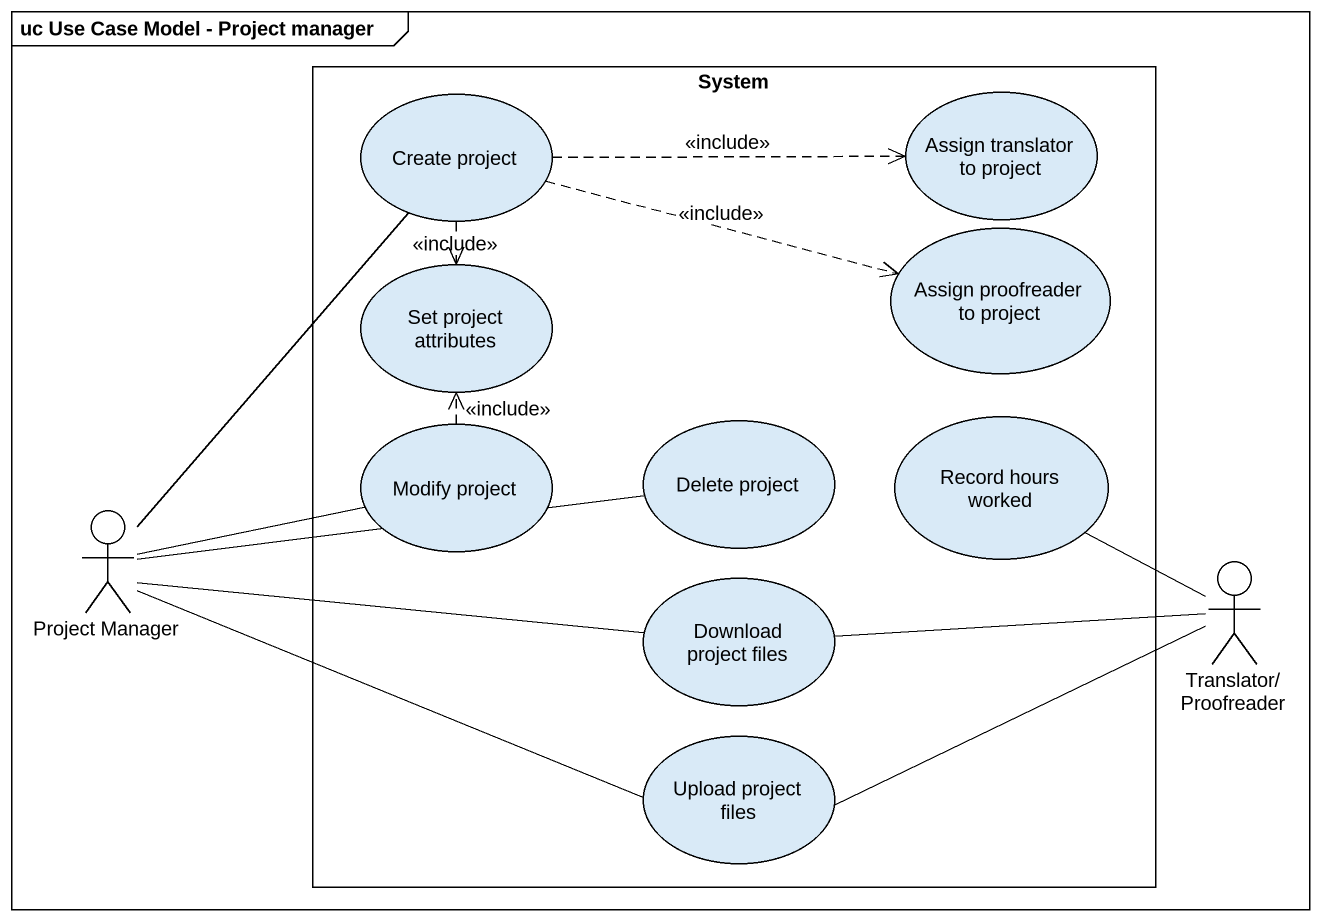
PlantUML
@startuml
mainframe uc Use Case Model - Project manager
rectangle System {
  usecase "Create project" as Create_project
  usecase "Assign translator to project" as Assign_translator_to_project
  usecase "Set project attributes" as Set_project_attributes
  usecase "Assign proofreader to project" as Assign_proofreader_to
  usecase "Modify project" as Modify_project
  usecase "Delete project" as Delete_project
  usecase "Record hours worked" as Record_hours_worked
  usecase "Download project files" as Download_project_files
  usecase "Upload project files" as Upload_project_files
}
actor "Project Manager" as Project_Manager
actor "Translator/Proofreader" as Translator_Proofreader
Create_project .right.> Assign_translator_to_project : <<include>>
Create_project ..> Set_project_attributes : <<include>>
Create_project .right.> Assign_proofreader_to : <<include>>
Modify_project .up.> Set_project_attributes : <<include>>
Project_Manager -up- Create_project
Project_Manager -right- Modify_project
Project_Manager -right- Delete_project
Project_Manager -right- Download_project_files
Project_Manager -right- Upload_project_files
Translator_Proofreader -up- Record_hours_worked
Translator_Proofreader -left- Download_project_files
Translator_Proofreader -left- Upload_project_files
@enduml
